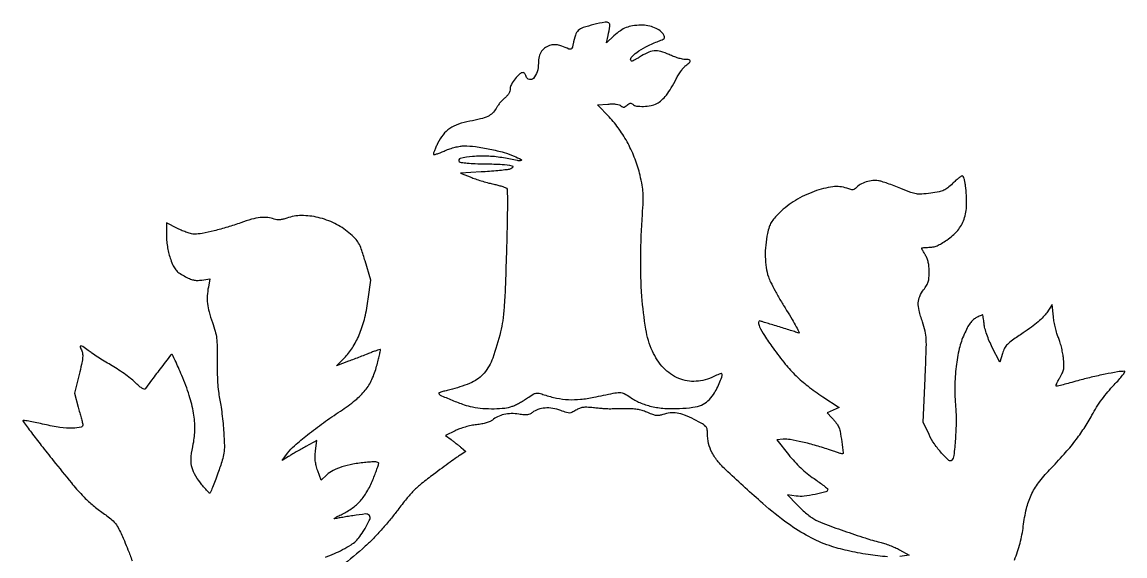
# Model space of a CAD drawing. Extents: x 8 to 618, y 14 to 705.
# Drawn here: x 13 to 600, y 421 to 705 of the extents above; entities that cross this region are included whole.
import ezdxf

# ---------------------------------------------------------------- set-up
doc = ezdxf.new("R2010")
doc.units = 0

msp = doc.modelspace()

# ---------------------------------------------------------------- linework, layer by layer
msp.add_lwpolyline([(317.481103, 703.548288, 0.018339), (311.841615, 701.944223, 0.110956), (309.242063, 700.404297, 0.127416), (307.728075, 697.997601, 0.027274), (306.479706, 693.179447, -0.022374), (306.06923, 691.528774, -0.109421), (305.605421, 690.692627, -0.204224), (304.992823, 690.401625, -0.109786), (304.155049, 690.552458, 0.008099), (300.432358, 692.042067, 0.036763), (298.195637, 692.711822, 0.060297), (296.469501, 692.879782, 0.055671), (294.704033, 692.640565, 0.080859), (291.823268, 691.397829, 0.098535), (289.70852, 689.367339, 0.091658), (288.431301, 686.556361, 0.060995), (288, 683.033945, -0.071821), (287.331127, 678.401452, -0.1153), (285.369105, 674.945754, -0.283891), (283.201169, 674.342014, -0.250512), (281.5, 676, 0.042976), (281.182536, 676.765274, 0.052291), (280.755139, 677.4125, 0.061019), (280.288342, 677.856883, 0.161102), (279.855689, 678, 0.18765), (278.052283, 677.298478, 0.037365), (275.6405, 674.730948, 0.038941), (273.603347, 671.763402, 0.131691), (273, 669.512363, -0.075442), (272.803064, 668.214576, -0.056957), (272.220896, 666.893188, -0.050034), (271.26752, 665.582197, -0.035652), (269.964083, 664.316324, 0.025932), (268.693293, 663.129232, 0.018173), (267.38492, 661.670882, 0.01839), (266.230994, 660.178296, 0.03604), (265.447156, 658.897811, -0.084932), (263.630542, 656.491767, -0.075568), (261.047977, 654.710561, -0.052137), (257.244477, 653.32755, -0.017863), (251.5, 652.110055, 0.038231), (245.410549, 650.558059, 0.069185), (240.819328, 648.259687, 0.075104), (237.277266, 644.945293, 0.053463), (234.377054, 640.338234, 0.009987), (233.398256, 638.232098, 0.015654), (232.650569, 636.38038, 0.009772), (232.119085, 634.843323, 0.281815), (232.212733, 634.453934, 0.273556), (232.606807, 634.352743, 0.009), (234.220772, 634.853229, 0.014892), (236.162223, 635.558562, 0.009533), (238.374798, 636.487049, -0.023207), (240.907397, 637.469302, -0.019482), (243.671522, 638.277981, -0.020085), (246.302831, 638.826446, -0.041356), (248.397523, 639, -0.033705), (254.514985, 638.587151, -0.016396), (262.239616, 637.280563, -0.016271), (269.741396, 635.501198, -0.040203), (275.057154, 633.586116, -0.013827), (278.829877, 631.745942, -0.712847), (278.745949, 631.187809, -0.090793), (276.809888, 631.184207, -0.003266), (269.5, 632.557937, 0.038049), (261.599289, 633.480411, 0.029946), (252.981488, 633.310585, 0.034231), (246.405472, 632.330078, 0.592568), (245.922305, 630.677695, 0.164673), (246.920867, 630.184225, 0.010843), (250.1592, 629.82369, 0.013321), (254.412627, 629.557291, 0.006553), (259.833323, 629.433657, -0.009978), (268.74587, 629.16928, -0.044898), (273.903765, 628.445856, -0.580972), (274.186528, 627.495151, -0.154404), (272.382432, 626.507509, -0.020806), (270.208607, 626.172553, -0.004452), (266.409214, 625.782234, -0.004646), (261.996059, 625.409866, -0.004411), (257.5, 625.112407), (246.5, 624.482067), (252.5, 622.143609, 0.012224), (255.213823, 621.161628, 0.007736), (258.421653, 620.143725, 0.007768), (261.605779, 619.240998, 0.014191), (264.233288, 618.619287, -0.012336), (266.502626, 618.091209, -0.0154), (268.579401, 617.484793, -0.013664), (270.273137, 616.881414, -0.104338), (270.977567, 616.422433, -0.19637), (271.449429, 615.298844, -0.00247), (271.487787, 607.388439, -0.005592), (271.370084, 596.949284, -0.001961), (270.974451, 581.955721, -0.001862), (270.34615, 563.497984, -0.009089), (269.761783, 553.060297, -0.015972), (269.005091, 545.951585, -0.026081), (267.859633, 540, -0.024251), (263.671628, 526.005523, -0.090174), (259.125229, 518.049073, -0.11154), (252.623642, 513.110228, -0.047743), (242.25, 509.533046, 0.005431), (239.470434, 508.830665, 0.008849), (237.129687, 508.167513, 0.003193), (235.159687, 507.557781, 0.327026), (235, 507.339741, 0.299186), (235.656548, 506.340731, 0.004909), (242.111933, 503.625581, 0.012463), (248.443043, 501.217951, 0.037781), (252.890823, 500.020705, 0.027779), (258.514133, 499.274787, 0.023054), (264.548939, 499.092265, 0.02362), (270.087403, 499.442176, 0.058346), (274.047239, 500.356349, 0.027161), (275.729544, 501.063168, 0.011563), (277.902863, 502.181362, 0.011401), (280.171801, 503.483827, 0.014682), (282.191539, 504.787773, -0.012314), (285.1828, 506.73907, -0.091855), (286.757308, 507.350111, -0.108396), (288.337228, 507.304356, -0.020094), (291.1443, 506.481696, 0.031397), (297.678429, 504.726022, 0.037753), (303.990023, 503.937746, 0.03693), (310.462993, 504.099907, 0.027983), (317.484504, 505.195786, -0.002925), (327.828096, 507.345645, -0.04949), (331.291641, 507.693774, -0.117166), (333.734113, 507.116749, -0.040435), (336.854307, 505.220499, 0.056307), (342.020278, 502.30084, 0.04415), (348.146635, 500.313526, 0.039479), (355.203264, 499.272143, 0.028539), (363.157318, 499.188333, 0.02089), (370.26365, 499.817464, 0.06625), (374.86395, 501.052975, 0.08872), (378.217537, 503.210391, 0.060327), (381.153616, 506.684571, 0.027394), (382.991764, 509.848063, 0.022213), (384.617709, 513.419941, 0.014456), (385.83787, 516.723095, 0.28494), (385.601414, 517.731919, 0.276027), (385.280261, 517.812814, 0.013176), (384.183516, 517.451513, 0.018446), (382.85074, 516.916908, 0.011899), (381.346905, 516.204964, -0.101467), (371.915342, 513.658432, -0.114153), (362.665846, 515.206693, -0.107565), (354.630757, 520.792473, -0.081977), (348.693266, 529.748695, -0.064717), (345.179868, 541.412425, -0.022572), (343.108051, 558.86038, -0.020551), (342.441127, 579.722818, -0.015792), (343.369117, 602.5, 0.007149), (343.776443, 609.514781, 0.025988), (343.739568, 613.977863, 0.030717), (343.244705, 618.02599, 0.013125), (342.111099, 623.362716, 0.03181), (339.456486, 631.970169, 0.031162), (335.716376, 640.232833, 0.031734), (331.058628, 647.816048, 0.036308), (325.664306, 654.394188), (319.5, 660.887327), (325, 661.259139, -0.01764), (327.458479, 661.338389, -0.032293), (329.458487, 661.202949, -0.040106), (330.987069, 660.873386, -0.110091), (331.943846, 660.335916, 0.055357), (332.772267, 659.74385, 0.156181), (333.461354, 659.604123, 0.126261), (334.196937, 659.881832, 0.030855), (335.217474, 660.696811, -0.032612), (336.17625, 661.456973, -0.11221), (336.908396, 661.750827, -0.154909), (337.556867, 661.653363, -0.082396), (338.223629, 661.176371, 0.167471), (340.168194, 660.228547, 0.036746), (343.937073, 660.046698, 0.038656), (347.948223, 660.45937, 0.074501), (350.997967, 661.498949, 0.06761), (353.567655, 663.303625, 0.039137), (356.132234, 666.082672, 0.032139), (358.718429, 669.840338, 0.018606), (361.354997, 674.651348, -0.020838), (362.528218, 676.769676, -0.01841), (363.920325, 678.874806, -0.018801), (365.316524, 680.678678, -0.052046), (366.466855, 681.795268, 0.015861), (368.521171, 683.519407, 0.241644), (368.843849, 684.359696, 0.353627), (368.315289, 684.886189, 0.025914), (366.120843, 685, -0.056801), (364.640946, 685.168663, -0.016792), (362.43365, 685.757129, -0.01662), (359.978455, 686.590858, -0.017186), (357.611767, 687.577462, 0.04037), (353.152823, 689.198225, 0.088462), (349.548376, 689.528873, 0.08702), (346.014388, 688.594091, 0.038121), (341.767871, 686.227687, -0.014318), (340.271801, 685.298104, -0.022442), (338.930281, 684.595498, -0.018395), (337.832038, 684.130139, -0.295531), (337.456133, 684.210533, -0.390887), (337.384013, 686.005977, -0.056477), (340.308463, 688.746039, -0.042085), (345.138539, 691.746762, -0.026804), (351.188336, 694.435293, 0.011176), (353.814222, 695.505305, 0.093539), (354.870464, 696.22147, 0.233162), (355.131913, 696.984041, 0.108017), (354.770536, 697.995823, 0.089835), (352.765818, 700.202694, 0.061964), (349.846266, 701.914888, 0.056781), (346.316062, 702.980636, 0.051123), (342.507322, 703.276779, 0.030524), (338.121442, 702.900478, 0.058787), (334.722164, 701.98141, 0.058479), (331.618631, 700.292696, 0.0299), (328.151577, 697.517976), (324.198601, 693.946699), (325.075444, 697.723349, 0.018502), (326.061437, 702.819073, 0.274237), (325.411329, 704.44116, 0.215111), (323.534103, 704.881758, 0.011803)], format="xyb", close=True)
for points in [[(541.317927, 418.5, 0.015264), (542.978571, 423.003701, 0.016339), (544.320614, 427.5, 0.016633), (545.345547, 431.9963, 0.017211), (546.055914, 436.5, -0.02715), (547.726333, 445.875926, -0.051192), (550.235151, 453.131866, -0.052628), (554.112748, 459.59559, -0.030421), (560.003368, 466.5, 0.009429), (567.752038, 474.846089, 0.017701), (573.638922, 481.920383, 0.020541), (578.38933, 488.608826, 0.020045), (582.616157, 495.718077, -0.017775), (585.097132, 499.934361, -0.016153), (587.947881, 504.103827, -0.016125), (591.067579, 508.088302, -0.017535), (594.354928, 511.75, 0.009498), (596.934756, 514.532337, 0.018394), (598.869891, 516.868093, 0.018642), (600.11854, 518.625268, 0.59829), (599.918999, 518.992446, 0.040443), (596.181466, 518.669598, 0.008213), (589.636898, 517.455447, 0.008805), (582.220212, 515.81662, 0.009298), (575, 513.944714, -0.001889), (570.915086, 512.820819, -0.002824), (567.33615, 511.872334, -0.001188), (564.268477, 511.085634, -0.060302), (563.654978, 511.006547, -0.499517), (563.46917, 511.249942, -0.026353), (563.834699, 512.32695, -0.024483), (564.499212, 513.780322, -0.013074), (565.453421, 515.510731, 0.022387), (566.904528, 518.262176, 0.065499), (567.556951, 520.300678, 0.057925), (567.700893, 522.574615, 0.01477), (567.397793, 526.260731, 0.019496), (566.985472, 528.97842, 0.013841), (566.320954, 531.98909, 0.014002), (565.525201, 534.832029, 0.028638), (564.713662, 537, -0.031006), (563.907459, 539.185155, -0.014672), (563.128788, 542.0875, -0.014478), (562.489135, 545.182219, -0.01984), (562.105851, 548), (561.483081, 554.5), (558.568048, 550.188641, -0.045885), (556.71428, 547.925236, -0.021447), (553.93903, 545.339965, -0.018308), (550.362974, 542.504063, -0.011628), (546.007458, 539.455973, 0.006594), (540.321408, 535.561423, 0.042308), (537.65209, 533.320855, 0.074498), (536.10154, 531.234882, 0.047248), (534.93095, 528.435524), (533.5, 523.836382), (529.579708, 531.662759, -0.015946), (527.986435, 535.114164, -0.016449), (526.634012, 538.624964, -0.017363), (525.644733, 541.822112, -0.042417), (525.202478, 544.244568, 0.008251), (524.996876, 546.067766, 0.013515), (524.755678, 547.603092, 0.007129), (524.506271, 548.851972, 0.353576), (524.323111, 549, 0.102373), (524.043119, 548.942066, 0.004533), (523.131744, 548.538199, 0.007493), (522.055998, 548.030198, 0.005269), (520.860595, 547.427911, 0.070112), (519.252917, 546.286852, 0.047562), (517.772734, 544.594108, 0.035049), (516.26905, 542.16006, 0.014471), (514.568155, 538.677911, 0.049135), (511.98841, 531.07806, 0.028021), (510.317147, 521.515518, 0.026104), (509.627224, 510.883579, 0.024444), (510.022192, 500, -0.024699), (510.29902, 492.262964, -0.014428), (509.904906, 482.990371, -0.008541), (509.124155, 474.182511, -0.159467), (507.998176, 471.673025, -0.415042), (506.350323, 471.597252, -0.026506), (502.61581, 475.395515, -0.03144), (498.786508, 480.318566, -0.040154), (495.941886, 485.310492), (492.811978, 491.998952), (493.812648, 515.098757, 0.00178), (494.414885, 530.248116, 0.020686), (494.384077, 536.179931, 0.045167), (493.810481, 540.345698, 0.025191), (492.406659, 545.274433, -0.02051), (490.600308, 551.398307, -0.070621), (490.168085, 555.506964, -0.095154), (490.945086, 558.887323, -0.058082), (493.02782, 562.428139, 0.02754), (494.57074, 564.719281, 0.058754), (495.440355, 566.665394, 0.054749), (495.867677, 568.846547, 0.02119), (495.996262, 571.928139, 0.022476), (495.873904, 574.608629, 0.03296), (495.506257, 576.939258, 0.036988), (494.884193, 578.976934, 0.04435), (493.996262, 580.77417, -0.006006), (493.231457, 582.063148, -0.008579), (492.586402, 583.226327, -0.005239), (492.074087, 584.213515, -0.117594), (492, 584.52417, -0.363207), (492.157681, 584.712602, -0.013684), (493.135352, 584.860225, -0.01907), (494.38319, 584.965744, -0.011557), (495.865029, 585, 0.051241), (498.000352, 585.21941, 0.045022), (500.145641, 585.870751, 0.035967), (502.53536, 587.044796, 0.016934), (505.446908, 588.880032, 0.067732), (511.142186, 593.992703, 0.093644), (514.52999, 599.947521, 0.07818), (515.868565, 607.541905, 0.034505), (515.352017, 617.75, 0.019868), (515.02884, 619.76189, 0.030954), (514.576066, 621.457813, 0.03167), (514.070198, 622.702248, 0.287927), (513.596003, 623, 0.152922), (512.952865, 622.79859, 0.014396), (511.60518, 621.804001, 0.017391), (510.040626, 620.487952, 0.01282), (508.399102, 618.928514, -0.024019), (505.829434, 616.594541, -0.069318), (503.784425, 615.338127, -0.057282), (501.26264, 614.563369, -0.0127), (496.795536, 613.850553, -0.013166), (491.976876, 613.335384, -0.058784), (489.141439, 613.441073, -0.051097), (486.230252, 614.205528, -0.008394), (480.810504, 616.343188, 0.007063), (477.322808, 617.729544, 0.007288), (473.833404, 619.001877, 0.007081), (470.780015, 620.016819, 0.030697), (468.928776, 620.480404, 0.077971), (465.923795, 620.565681, 0.047006), (462.438943, 619.78201, 0.047472), (459.234867, 618.389362, 0.093568), (457.104158, 616.625503, -0.078254), (456.285802, 615.90502, -0.13347), (455.421453, 615.637342, -0.0787), (454.227517, 615.783883, -0.014996), (452.136561, 616.451819, 0.120569), (444.629067, 617.199062, 0.052119), (434.817341, 614.746778, 0.049047), (424.769435, 609.929263, 0.057114), (416.401282, 603.445456, 0.016771), (413.570245, 600.490329, 0.050137), (411.922549, 598.231547, 0.05562), (410.850264, 595.823373, 0.024449), (409.955643, 592.445456, 0.027867), (408.987157, 586.218393, 0.02941), (408.741068, 580.03385, 0.031169), (409.211811, 574.259975, 0.044829), (410.396737, 569.272724, 0.035721), (411.562414, 566.47104, 0.007937), (413.96786, 561.868161, 0.008206), (416.925216, 556.628498, 0.007833), (420.097849, 551.406131, -0.006121), (423.042503, 546.596229, -0.011691), (425.268956, 542.650429, -0.009171), (426.804392, 539.64265, -0.680789), (426.534683, 539.348317, 0.013928), (425.540595, 539.698346, 0.001116), (422.8913, 540.542509, 0.001508), (419.725111, 541.533097, 0.001157), (416.259653, 542.597069, -0.000911), (412.813248, 543.653339, -0.001237), (409.705961, 544.620294, -0.000819), (407.100252, 545.442932, -0.013898), (406.25, 545.739147, 0.504535), (405.225418, 545.080237, 0.124769), (405.658414, 542.747239, 0.037297), (408.264776, 538.047201, 0.011472), (412.871123, 531.369074, 0.014108), (419.41211, 522.853234, 0.02828), (425.128188, 516.589851, 0.029639), (431.334224, 511.198714, 0.017202), (439.364361, 505.44669), (448.074062, 499.650499), (444.870696, 498.303585), (441.66733, 496.956671), (444.211479, 494.228335, -0.014486), (445.259408, 493.037155, -0.012074), (446.304261, 491.713948, -0.012252), (447.201922, 490.455868, -0.032151), (447.76321, 489.5, -0.073708), (448.571155, 487.058066, -0.008971), (449.441789, 481.465367, -0.003799), (450.212744, 475.517224, -0.450203), (449.754737, 475, -0.076521), (449.433562, 475.049443, -0.00127), (447.707782, 475.598507, -0.00325), (445.702094, 476.256652, -0.00215), (443.40655, 477.037472, 0.01295), (435.933628, 479.400567, 0.013635), (428.47499, 481.329754, 0.012931), (421.989373, 482.644297, 0.065589), (418.312519, 482.802969), (414.873179, 482.5), (421.125047, 474.653304, 0.016626), (424.327484, 470.897251, 0.018966), (427.640014, 467.529834, 0.019636), (431.086008, 464.529228, 0.020889), (434.688458, 461.87283, -0.007075), (437.490683, 459.923641, -0.010901), (439.852235, 458.151712, -0.005518), (441.776237, 456.606804, -0.224463), (442, 456.133477, -0.337674), (441.031797, 454.863309, -0.015073), (435.325718, 453.478755, -0.023537), (429.380661, 452.514255, -0.063737), (425.116642, 452.571961), (420.5, 453.226472), (425.5, 448.035234, 0.014785), (427.707312, 445.875114, 0.011823), (430.20625, 443.677269, 0.011999), (432.617098, 441.752552, 0.029438), (434.5, 440.489434, 0.042744), (439.435407, 438.126093, 0.00547), (450.484364, 434.090249, 0.006792), (461.834438, 430.257155, 0.01986), (469.790301, 428.034815, -0.02221), (472.186356, 427.353366, -0.01248), (475.032847, 426.325727, -0.012435), (477.860851, 425.14243, -0.01982), (480.208335, 423.977062), (485.336069, 421.172942), (480.418035, 420.425, -0.059545)], [(174.686054, 420.070458, 0.017211), (179.450989, 421.956461, 0.020983), (183.762821, 424.056709, 0.01321), (188.278679, 426.652193, 0.048892), (190.900509, 428.627879, 0.054326), (192.947609, 430.967687, 0.01902), (195.370894, 434.730165, 0.019124), (198.319375, 440.180148, 0.29518), (198.083155, 442.200571, 0.250518), (196.057971, 443.031656, 0.014797), (189.254279, 442.134505, 0.001153), (186.138786, 441.622119, 0.001357), (183.19032, 441.121987, 0.001189), (180.70169, 440.686807, 0.008458), (179.5, 440.452694, -0.701603), (179.404357, 440.606432, -0.087649), (179.85, 441.004335, -0.019248), (181.32199, 441.838409, -0.00672), (183.5, 442.927256, 0.042563), (188.935668, 446.150368, 0.054981), (193.255144, 450.017117, 0.052216), (196.787051, 454.897461, 0.033553), (199.861228, 461.180482, 0.00486), (201.063604, 464.206311, 0.006742), (202.077986, 466.942375, 0.004376), (202.875876, 469.250711, 0.08119), (203, 470.010076, 0.327889), (202.634624, 470.50734, 0.057636), (201.423879, 470.738033, 0.033206), (199.404343, 470.751662, 0.009257), (196.25, 470.504633, 0.020248), (189.236952, 469.536648, 0.032291), (183.363601, 468.085575, 0.038572), (178.708149, 466.205176, 0.07586), (175.448797, 463.915438), (172.397595, 460.993031), (170.570292, 466.074589, -0.023782), (169.737216, 468.790359, -0.034783), (169.288298, 471.249678, -0.03441), (169.181947, 473.767306, -0.022608), (169.390107, 476.662113), (170.037226, 482.16808), (164.268613, 478.937906, 0.001446), (161.806222, 477.549707, 0.001177), (159.176992, 476.049221, 0.001189), (156.762241, 474.655946, 0.00311), (155.03604, 473.640072), (151.57208, 471.572412), (154.477152, 475.381158, -0.049536), (158.221544, 479.395707, -0.012152), (165.155217, 485.199317, -0.012117), (173.596681, 491.594912, -0.010779), (182.669236, 497.836249, 0.024406), (190.569395, 503.594283, 0.053438), (195.85614, 508.881096, 0.062045), (199.417026, 514.628444, 0.045224), (201.928512, 521.720009, 0.001568), (202.722376, 524.870445, 0.002374), (203.3915, 527.617052, 0.000895), (203.951398, 529.982432, 0.057723), (204, 530.402021, 0.486378), (203.808401, 530.552392, 0.010024), (202.457812, 530.193089, 0.015442), (200.763713, 529.648666, 0.008799), (198.75, 528.892031, -0.001503), (196.275666, 527.920888, -0.000746), (193.132812, 526.703642, -0.00074), (189.871481, 525.451648, -0.001087), (187, 524.361339), (180.5, 521.909432), (185.257295, 526.746472, 0.059339), (189.477437, 532.200409, 0.040363), (192.959913, 539.241277, 0.035546), (195.65096, 547.712651, 0.025497), (197.484139, 557.479444), (198.840628, 567.5), (195.755772, 577.769099, 0.007894), (193.730241, 584.144756, 0.049466), (192.330732, 587.259786, 0.065781), (190.505938, 589.647892, 0.01999), (187.156929, 592.748944, 0.062583), (179.610311, 597.714816, 0.056481), (170.806569, 600.870206, 0.058808), (161.910449, 601.88723, 0.08408), (154.098977, 600.534921, -0.023093), (152.040134, 599.913786, -0.043087), (150.322063, 599.635272, -0.051774), (148.815753, 599.678765, -0.057814), (147.408151, 600.034921, 0.067536), (143.931907, 600.843193, 0.05109), (140.009824, 600.809832, 0.04023), (135.346721, 599.908122, 0.019619), (129.572488, 598.054253, -0.013924), (122.635837, 595.739728, -0.013372), (115.487317, 593.780846, -0.013393), (109.101159, 592.393392, -0.046822), (104.90943, 592, -0.063527), (103.376089, 592.195605, -0.01788), (101.060242, 592.885479, -0.017721), (98.475343, 593.86056, -0.017833), (95.971483, 595.014395), (90, 598.02879), (90.059444, 591.264395, 0.021224), (90.227136, 587.993924, 0.020275), (90.672091, 584.69867, 0.020539), (91.374332, 581.495749, 0.023444), (92.312793, 578.502148, 0.018664), (93.716239, 575.068268, 0.065472), (94.974783, 573.043218, 0.070528), (96.663663, 571.491345, 0.024001), (99.50335, 569.73335, 0.018722), (102.285936, 568.323747, 0.050735), (104.376209, 567.6076, 0.058685), (106.386204, 567.38264, 0.032556), (108.850804, 567.557591), (113.201607, 568.152779), (112.370358, 563.826389, 0.030957), (111.773026, 559.182614, 0.044945), (111.871286, 555.054, 0.039448), (112.73334, 550.630789, 0.017861), (114.518759, 545, -0.017662), (116.000286, 540.334039, -0.03754), (116.741648, 536.621216, -0.027682), (117.037407, 532.192943, -0.005953), (117.033059, 524.5, 0.008555), (117.060712, 518.539796, 0.011022), (117.300466, 513.06869, 0.012242), (117.732673, 508.296446, 0.02342), (118.351715, 504.5, -0.015677), (118.969351, 501.049378, -0.00637), (119.602477, 496.318089, -0.006295), (120.154774, 491.20965, -0.007974), (120.530226, 486.476473, -0.007755), (120.872171, 479.313312, -0.043619), (120.661719, 475.490252, -0.042626), (119.790629, 471.725455, -0.007202), (117.416895, 464.726473, -0.004441), (115.915933, 460.617956, -0.007267), (114.562917, 457.167297, -0.002169), (113.34709, 454.230811, -0.329866), (113.05292, 454.055813, -0.185606), (112.712977, 454.227483, -0.003551), (111.374313, 455.726282, -0.008095), (109.835552, 457.532059, -0.005272), (108.114953, 459.664139, -0.042349), (104.979781, 464.409929, -0.080153), (103.458481, 468.721635, -0.07075), (103.271366, 473.647816, -0.026972), (104.349452, 480.447994, 0.052591), (105.181632, 488.263867, 0.041874), (104.480507, 496.721273, 0.036041), (102.198781, 506.107719, 0.022378), (98.253308, 516.742349, 0.003822), (96.391779, 521.052996, 0.006199), (94.73641, 524.684505, 0.001677), (93.256588, 527.799931, 0.284833), (92.955746, 527.992349, 0.235967), (92.438007, 527.742636, 0.000466), (86.681915, 520.280004, 0.00323), (81.559006, 513.53576, 0.01552), (78.787114, 509.587611, -0.354991), (78.202828, 509.402064, -0.049576), (76.989985, 510.023973, -0.034749), (75.344149, 511.255399, -0.014312), (73.287114, 513.135338, 0.025402), (70.879367, 515.239758, 0.011323), (67.512104, 517.772238, 0.011175), (63.82071, 520.296801, 0.014856), (60.349834, 522.414239, -0.006825), (56.95422, 524.411646, -0.006138), (53.491163, 526.571468, -0.006162), (50.432844, 528.585013, -0.019235), (48.44608, 530.04285, 0.009502), (45.615671, 532.205716, 0.175636), (44.550621, 532.518639, 0.49119), (44.189282, 531.985556, 0.027524), (45.031141, 529.830998, -0.091161), (45.459858, 528.121427, -0.044754), (45.402312, 525.870513, -0.026676), (44.848611, 522.612576, -0.006643), (43.589912, 517.3547), (41.042661, 507.305855), (43.064038, 499.902927, 0.000489), (43.874155, 496.947398, 0.000601), (44.636535, 494.189611, 0.000497), (45.282454, 491.872922, 0.004356), (45.578692, 490.84894, -0.43176), (44.635136, 489.219337, -0.055924), (40.167871, 488.68495, -0.038019), (33.403354, 489.150234, -0.019941), (25.107116, 490.698957, 0.00412), (21.062146, 491.587331, 0.00617), (17.514489, 492.290285, 0.002835), (14.492833, 492.832647, 0.124051), (13.854135, 492.784712, 0.510486), (13.728941, 492.387108, 0.001083), (18.188924, 486.410912, 0.005028), (23.428274, 479.566523, 0.002963), (29.818661, 471.48927, 0.003253), (39.446933, 459.625562, 0.015672), (45.176494, 453.08773, 0.025762), (49.824942, 448.595254, 0.023993), (55.018629, 444.490264, -0.010184), (60.372099, 440.494058, -0.05883), (62.880301, 438.017112, -0.05695), (64.778129, 434.992487, -0.009191), (67.670269, 428.656344, -0.010349), (69.572641, 424.016793, -0.005322), (71.772327, 418.133335, -0.005286)], [(473.798677, 420.213271, -0.016367), (463.428769, 421.460575, -0.01709), (452.374323, 423.547786, -0.025706), (442.926996, 426.18473, -0.04298), (431.876294, 430.981168, -0.033147), (420.751101, 437.98217, -0.023141), (407.431014, 448.626954, -0.007689), (388.903156, 465.404976, -0.027279), (383.717737, 470.806422, -0.05607), (380.419202, 475.644184, -0.066203), (378.612277, 480.530593, -0.055552), (378, 486.02447, 0.051915), (377.764676, 488.28482, 0.141619), (377.016915, 489.690653, 0.073925), (375.332653, 490.979046, 0.00758), (370.897277, 493.346331, 0.024728), (365.831317, 495.643114, 0.055778), (361.769097, 496.744529, 0.067548), (358.076665, 496.812621, 0.054799), (354.213742, 495.924666, -0.04599), (352.40473, 495.475227, -0.071464), (350.799842, 495.46092, -0.054427), (348.964997, 495.914834, -0.01668), (346.314518, 496.987695, 0.028545), (343.80206, 497.935985, 0.029023), (341.211758, 498.585822, 0.027888), (338.469215, 498.949979, 0.022545), (335.5, 499.042542, -0.0001), (332.982847, 499.008006, -0.00009), (330.38125, 498.973298, -0.00009), (328.052152, 498.943066, -0.000289), (326.5, 498.924096, -0.01555), (324.935983, 498.954527, -0.004647), (322.554468, 499.097224, -0.004655), (319.882114, 499.307307, -0.005023), (317.281169, 499.562519, 0.013611), (313.841953, 499.840447, 0.048187), (311.631877, 499.745614, 0.064971), (309.843872, 499.252807, 0.041459), (307.929837, 498.252513, -0.024872), (305.883235, 497.095044, -0.113288), (304.562797, 496.772804, -0.084145), (303.04715, 497.008303, -0.01027), (299.869229, 498.141687, 0.051522), (295.688274, 499.25466, 0.057684), (291.526924, 499.429427, 0.062931), (287.773534, 498.672623, 0.089235), (284.795222, 497.035264, -0.062232), (283.489472, 496.22324, -0.077867), (282.118648, 495.834047, -0.054198), (280.335852, 495.811007, -0.015717), (277.603852, 496.159288, 0.043179), (273.517123, 496.45374, 0.051536), (269.682978, 496.001695, 0.055729), (266.287743, 494.832365, 0.069294), (263.5, 493.000383, -0.081879), (262.27506, 492.238599, -0.027573), (260.283884, 491.539086, -0.024942), (257.825348, 490.956082, -0.018882), (255.081041, 490.554782, 0.024227), (252.197086, 490.101536, 0.017888), (249.058242, 489.333059, 0.018132), (246.06413, 488.366899, 0.030166), (243.632337, 487.313691), (238.602591, 484.764926), (241.533397, 482.632463, -0.005808), (242.833868, 481.662934, -0.003713), (244.323474, 480.507627, -0.00373), (245.766626, 479.353541, -0.006947), (246.91593, 478.393502), (249.367657, 476.287004), (246.433828, 474.415579, 0.012978), (244.68793, 473.237068, 0.001702), (241.05213, 470.624277, 0.001977), (236.761913, 467.493078, 0.001654), (232.232998, 464.136979, 0.009732), (225.86377, 459.188546, 0.025804), (221.574483, 455.33781, 0.02674), (217.79099, 451.145274, 0.011135), (213.126002, 445.114903, -0.013972), (209.356322, 440.298582, -0.009724), (204.846985, 435.068011, -0.009758), (200.169982, 430.052084, -0.01479), (195.893003, 425.894394, -0.02576), (183.010501, 415.25833, -0.050076)]]:
    msp.add_lwpolyline(points, format="xyb")

doc.saveas('drawing.dxf')
